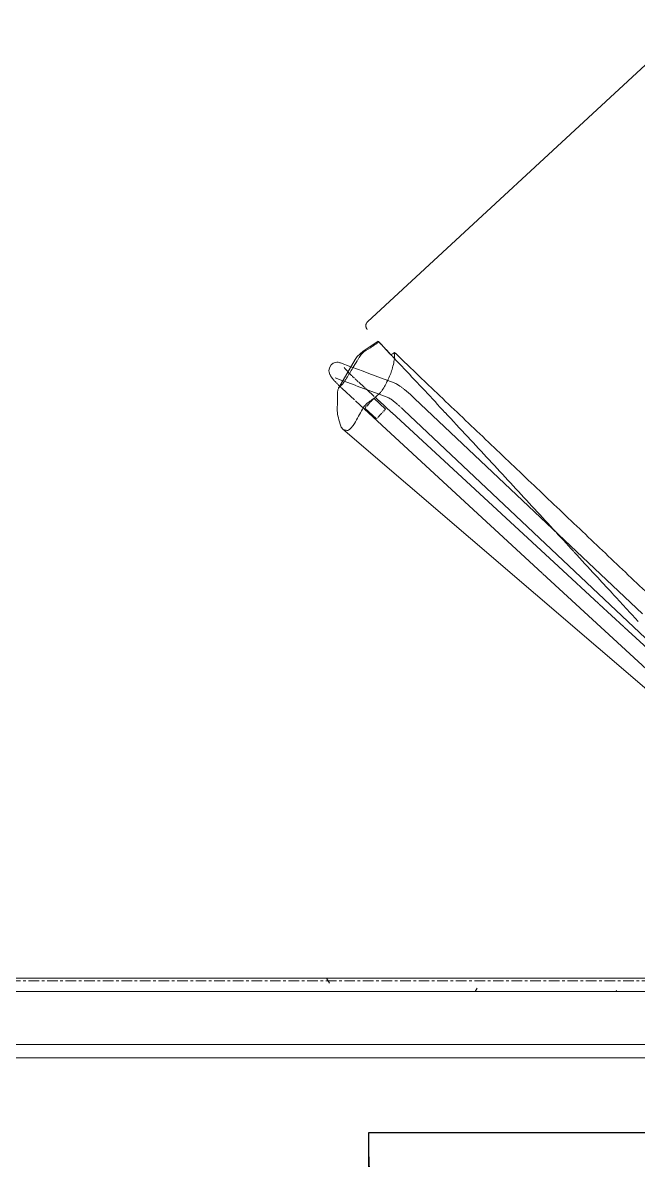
# Model space of a CAD drawing. Header units: inches. Extents: x -610 to 219, y 1022 to 1725.
# Drawn here: x -246.3 to -217.3, y 1257.6 to 1311.2 of the extents above; entities that cross this region are included whole.
import ezdxf

# ---------------------------------------------------------------- set-up
doc = ezdxf.new("R2010")
doc.units = ezdxf.units.IN
doc.header["$MEASUREMENT"] = 0
doc.linetypes.add('Grid Line 1_2_', pattern=[0.875, 0.5, -0.125, 0.125, -0.125])
for name, color, linetype, lineweight in [('A-DOOR', 31, 'Continuous', 18), ('A-DOOR-FRAM', 31, 'Continuous', 30), ('A-WALL', 113, 'Continuous', 18), ('A-WALL-PATT', 111, 'Continuous', 18), ('I-FURN', 30, 'Continuous', 9), ('I-WALL', 2, 'Continuous', 18), ('S-GRID', 1, 'Continuous', 9)]:
    doc.layers.add(name, color=color, linetype=linetype, lineweight=lineweight)
pattern_1 = [(0, (0, 0), (15.36, 3.84), [0.634, -10.886, 0.634, -10.886, -61.44]), (0, (0, 0), (15.36, 3.84), [-23.04, 0.634, -22.406, 0.634, -10.886, -26.88]), (0, (0, 0), (15.36, 3.84), [-57.6, 0.634, -7.046, 0.634, -18.566]), (120, (5.76, 1.92), (-11.005538, 11.38215), [0.634, -10.886, 0.634, -10.886, -61.44]), (120, (5.76, 1.92), (-11.005538, 11.38215), [-23.04, 0.634, -22.406, 0.634, -10.886, -26.88]), (120, (5.76, 1.92), (-11.005538, 11.38215), [-57.6, 0.634, -7.046, 0.634, -18.566]), (240, (7.68, 9.6), (-4.354462, -15.22215), [0.634, -10.886, 0.634, -10.886, -61.44]), (240, (7.68, 9.6), (-4.354462, -15.22215), [-23.04, 0.634, -22.406, 0.634, -10.886, -26.88]), (240, (7.68, 9.6), (-4.354462, -15.22215), [-57.6, 0.634, -7.046, 0.634, -18.566])]

# ---------------------------------------------------------------- blocks, each defined once
blk = doc.blocks.new('HighTower_SelectRecliner - HighTower_SelectRecliner-V4-FIRST FLOOR POWER _ SIGNAL')
at = {"layer": 'I-FURN'}
for p, q in [((10.375, 15.905), (-10.375, 15.905)), ((-13.288, 15.007), (-13.112, 14.658)), ((-12.643, 15.069), (-12.644, 15.068)), ((-12.644, 15.068), (-12.644, 15.064)), ((-12.384, 14.88), (-12.619, 15.346)), ((-10.625, 14.886), (-11.471, 15.032)), ((-12.01, 14.997), (-13.495, 14.541)), ((-13.395, 14.555), (-13.393, 14.524)), ((-13.105, 14.645), (-12.833, 14.105)), ((-12.654, 14.864), (-12.654, 14.841)), ((-12.639, 14.498), (-12.638, 14.479)), ((-12.629, 14.372), (-12.638, 14.479)), ((-12.366, 14.844), (-12.384, 14.88)), ((-12.109, 14.335), (-12.362, 14.837)), ((-10.625, 14.745), (-10.625, 14.082)), ((-13.385, 14.42), (-13.323, 13.622)), ((-12.826, 14.091), (-12.788, 14.017)), ((-12.786, 14.013), (-12.314, 13.078)), ((-12.62, 14.259), (-12.626, 14.333)), ((-12.61, 14.128), (-12.619, 14.24)), ((-12.581, 13.753), (-12.607, 14.094)), ((-11.981, 14.083), (-12.107, 14.332)), ((-11.404, 12.939), (-11.979, 14.078)), ((-10.625, 14.082), (-10.625, 14.065)), ((-10.625, 14.065), (-10.625, 14.047)), ((-13.317, 13.553), (-12.898, 8.232)), ((-12.573, 13.659), (-12.578, 13.722)), ((-12.568, 13.589), (-12.571, 13.632)), ((-12.53, 13.109), (-12.568, 13.589)), ((-12.297, -7.463), (-14.661, 12.986)), ((-13.165, 12.259), (-13.224, 13.007)), ((-13.224, 13.007), (-13.165, 12.259)), ((-13.131, 13.014), (-13.195, 13.009)), ((-13.172, 13.011), (-13.132, 13.014)), ((-13.1, 13.016), (-13.048, 13.021)), ((-13.047, 13.021), (-13.099, 13.016)), ((-12.953, 13.028), (-13.041, 13.021)), ((-13.029, 13.022), (-12.953, 13.028)), ((-12.876, 13.034), (-12.947, 13.028)), ((-12.945, 13.029), (-12.876, 13.034)), ((-12.761, 13.043), (-12.85, 13.036)), ((-12.85, 13.036), (-12.797, 13.04)), ((-12.676, 13.05), (-12.756, 13.044)), ((-12.755, 13.044), (-12.724, 13.046)), ((-12.716, 13.047), (-12.675, 13.05)), ((-12.606, 13.055), (-12.672, 13.05)), ((-12.652, 13.052), (-12.605, 13.055)), ((-12.598, 13.056), (-12.54, 12.308)), ((-12.54, 12.308), (-12.598, 13.056)), ((-12.506, 12.811), (-12.525, 13.05)), ((-12.291, 13.033), (-12.073, 12.601)), ((-12.442, 11.999), (-12.506, 12.802)), ((-13.073, 12.266), (-13.11, 12.263)), ((-13.11, 12.263), (-13.072, 12.266)), ((-13.065, 12.267), (-12.995, 12.272)), ((-12.894, 12.28), (-13.047, 12.268)), ((-12.98, 12.274), (-12.894, 12.28)), ((-12.885, 12.281), (-12.796, 12.288)), ((-12.807, 12.287), (-12.885, 12.281)), ((-12.729, 12.293), (-12.758, 12.291)), ((-12.734, 12.293), (-12.702, 12.295)), ((-12.666, 12.298), (-12.617, 12.302)), ((-12.616, 12.302), (-12.657, 12.299)), ((-12.596, 12.304), (-12.547, 12.308)), ((-12.546, 12.308), (-12.593, 12.304)), ((-11.604, 1.342), (-12.442, 11.995)), ((-11.945, 11.699), (-10.788, -5.522)), ((-10.206, -2.984), (-11.196, 11.75)), ((-12.898, 8.231), (-12.378, 1.627)), ((-12.377, 1.603), (-11.664, -7.457)), ((-11.4, -1.244), (-11.603, 1.328)), ((-11.275, -2.835), (-11.398, -1.27)), ((-10.915, -7.404), (-11.273, -2.863))]:
    blk.add_line(p, q, dxfattribs=at)
at = {"layer": 'I-FURN', "flags": 128}
for points in [[(-13.01, 15.578), (-13.131, 15.549), (-13.221, 15.496), (-13.277, 15.44), (-13.312, 15.393), (-13.335, 15.353), (-13.349, 15.319), (-13.36, 15.29), (-13.368, 15.263), (-13.374, 15.239), (-13.379, 15.216), (-13.383, 15.194), (-13.387, 15.172), (-13.39, 15.15), (-13.392, 15.128), (-13.395, 15.105), (-13.397, 15.082), (-13.398, 15.059), (-13.4, 15.036), (-13.401, 15.011), (-13.402, 14.986), (-13.403, 14.961), (-13.403, 14.935), (-13.404, 14.909), (-13.404, 14.882), (-13.404, 14.854), (-13.404, 14.826), (-13.404, 14.797), (-13.403, 14.768), (-13.402, 14.739), (-13.402, 14.709), (-13.401, 14.679), (-13.399, 14.648), (-13.398, 14.617), (-13.396, 14.586)], [(-13.01, 15.578), (-12.887, 15.568), (-12.79, 15.529), (-12.725, 15.484), (-12.683, 15.442), (-12.655, 15.406), (-12.635, 15.375), (-12.62, 15.348), (-12.619, 15.346)], [(-10.625, 15.655), (-10.625, 15.665), (-10.624, 15.675), (-10.623, 15.685), (-10.622, 15.694), (-10.62, 15.704), (-10.618, 15.714), (-10.615, 15.724), (-10.612, 15.733), (-10.609, 15.743), (-10.605, 15.752), (-10.601, 15.761), (-10.597, 15.77), (-10.592, 15.779), (-10.587, 15.787), (-10.581, 15.796), (-10.576, 15.804), (-10.569, 15.812), (-10.563, 15.819), (-10.556, 15.827), (-10.549, 15.834), (-10.542, 15.841), (-10.534, 15.847), (-10.526, 15.854), (-10.518, 15.859), (-10.51, 15.865), (-10.502, 15.87), (-10.493, 15.875), (-10.484, 15.88), (-10.475, 15.884), (-10.466, 15.888), (-10.456, 15.891), (-10.447, 15.894), (-10.437, 15.897), (-10.427, 15.899), (-10.417, 15.901), (-10.408, 15.902), (-10.398, 15.904), (-10.388, 15.904), (-10.378, 15.905), (-10.375, 15.905)], [(-12.644, 15.064), (-12.645, 15.058), (-12.646, 15.049), (-12.647, 15.039), (-12.649, 15.027), (-12.65, 15.014), (-12.651, 14.999), (-12.651, 14.983), (-12.652, 14.966), (-12.653, 14.947), (-12.653, 14.928), (-12.654, 14.908), (-12.654, 14.886), (-12.654, 14.864)], [(-11.471, 15.032), (-11.847, 15.035), (-12.01, 14.997)], [(-13.393, 14.522), (-13.391, 14.492), (-13.388, 14.46), (-13.386, 14.429), (-13.385, 14.42)], [(-12.654, 14.841), (-12.654, 14.818), (-12.654, 14.794)], [(-12.654, 14.794), (-12.653, 14.769), (-12.652, 14.743), (-12.651, 14.717), (-12.65, 14.691), (-12.649, 14.664), (-12.648, 14.637)], [(-12.648, 14.637), (-12.646, 14.609), (-12.645, 14.582), (-12.643, 14.554), (-12.641, 14.526), (-12.639, 14.498)], [(-11.347, 14.965), (-11.224, 14.942), (-11.102, 14.919)], [(-14.633, 13.147), (-14.612, 13.195), (-14.591, 13.243)], [(-11.404, 12.939), (-11.391, 12.912), (-11.38, 12.885), (-11.37, 12.86), (-11.361, 12.834), (-11.353, 12.809), (-11.345, 12.783), (-11.337, 12.756), (-11.33, 12.729), (-11.323, 12.701), (-11.316, 12.672), (-11.31, 12.643), (-11.303, 12.612), (-11.297, 12.581), (-11.291, 12.549), (-11.285, 12.516), (-11.279, 12.482), (-11.273, 12.447), (-11.268, 12.411), (-11.262, 12.375), (-11.257, 12.338), (-11.251, 12.301), (-11.246, 12.262), (-11.241, 12.223), (-11.237, 12.184), (-11.232, 12.144), (-11.227, 12.104), (-11.223, 12.063), (-11.219, 12.022), (-11.215, 11.981), (-11.211, 11.94), (-11.208, 11.898), (-11.204, 11.856), (-11.201, 11.815), (-11.198, 11.773), (-11.196, 11.75)], [(-10.375, 13.2), (-10.332, 12.484), (-10.289, 11.768)], [(-12.075, 12.606), (-12.075, 12.604), (-12.073, 12.599), (-12.07, 12.591), (-12.067, 12.58), (-12.063, 12.567), (-12.059, 12.552), (-12.055, 12.535), (-12.05, 12.516), (-12.045, 12.495), (-12.041, 12.473), (-12.036, 12.449), (-12.031, 12.424), (-12.026, 12.398), (-12.021, 12.37), (-12.016, 12.341), (-12.011, 12.311), (-12.006, 12.28), (-12.002, 12.249), (-11.997, 12.216), (-11.992, 12.182), (-11.988, 12.148), (-11.983, 12.113), (-11.979, 12.077), (-11.975, 12.041), (-11.971, 12.004), (-11.967, 11.967), (-11.963, 11.93)], [(-11.96, 11.892), (-11.956, 11.854), (-11.954, 11.819)], [(-11.953, 11.816), (-11.95, 11.778), (-11.947, 11.74), (-11.945, 11.702), (-11.945, 11.699)]]:
    blk.add_lwpolyline(points, dxfattribs=at)
at = {"layer": 'I-FURN'}
for centre, major_axis, ratio, start_param, end_param in [((-20.215, 11.141), (9.972, 3.082), 0.082583, 6.061899, 6.066887), ((-12.343, 17.081), (-14.348, 2.052), 0.277704, 1.57322, 1.583763), ((17.477, 24.547), (32.349, 11.199), 0.214106, 3.219797, 3.228021)]:
    blk.add_ellipse(centre, major_axis=major_axis, ratio=ratio, start_param=start_param, end_param=end_param, dxfattribs=at)
for points in [[(-13.639, 14.447), (-13.597, 14.49), (-13.554, 14.52), (-13.51, 14.537)], [(-13.51, 14.537), (-13.505, 14.538), (-13.5, 14.54), (-13.495, 14.541)], [(-13.491, 14.543), (-13.453, 14.554), (-13.414, 14.555), (-13.374, 14.546)], [(-13.374, 14.546), (-13.367, 14.544), (-13.355, 14.543), (-13.338, 14.543)], [(-11.96, 14.897), (-11.913, 14.912), (-11.865, 14.926), (-11.817, 14.94)], [(-11.81, 14.942), (-11.735, 14.964), (-11.58, 14.99), (-11.423, 14.979), (-11.347, 14.965)], [(-10.66, 14.857), (-10.647, 14.856), (-10.635, 14.855), (-10.624, 14.854)], [(-10.625, 14.859), (-10.625, 14.878), (-10.625, 14.887), (-10.625, 14.885)], [(-10.625, 14.885), (-10.625, 14.884), (-10.625, 14.86), (-10.625, 14.795), (-10.625, 14.752)], [(-10.619, 14.854), (-10.621, 14.855), (-10.624, 14.857), (-10.625, 14.859), (-10.625, 14.859)], [(-10.621, 14.762), (-10.621, 14.793), (-10.62, 14.824), (-10.619, 14.854)], [(-10.621, 14.627), (-10.621, 14.665), (-10.621, 14.703), (-10.621, 14.741)], [(-10.618, 14.04), (-10.619, 14.236), (-10.62, 14.431), (-10.621, 14.627)], [(-14.213, 13.854), (-14.118, 13.953), (-13.927, 14.15), (-13.735, 14.348), (-13.639, 14.447)], [(-10.625, 14.047), (-10.625, 14.04), (-10.606, 14.025), (-10.53, 13.998), (-10.458, 13.982), (-10.42, 13.975)], [(-10.616, 13.807), (-10.616, 13.88), (-10.617, 13.953), (-10.617, 14.025)], [(-10.43, 13.968), (-10.456, 13.943), (-10.509, 13.892), (-10.563, 13.833), (-10.591, 13.803)], [(-10.42, 13.975), (-10.42, 13.963), (-10.418, 13.94), (-10.417, 13.916), (-10.416, 13.905)], [(-14.591, 13.243), (-14.532, 13.377), (-14.41, 13.613), (-14.28, 13.785), (-14.213, 13.854)], [(-11.047, 13.476), (-11.121, 13.432), (-11.282, 13.346), (-11.467, 13.267), (-11.566, 13.23)], [(-10.591, 13.803), (-10.645, 13.753), (-10.774, 13.648), (-10.949, 13.535), (-11.047, 13.476)], [(-10.416, 13.905), (-10.41, 13.787), (-10.396, 13.552), (-10.382, 13.318), (-10.375, 13.2)], [(-14.585, 12.841), (-14.627, 12.881), (-14.677, 12.971), (-14.659, 13.084), (-14.633, 13.147)], [(-13.339, 13.051), (-13.463, 13.01), (-13.712, 12.929), (-13.96, 12.85), (-14.083, 12.811)], [(-12.878, 13.092), (-12.955, 13.103), (-13.112, 13.107), (-13.266, 13.075), (-13.339, 13.051)], [(-12.059, 13.072), (-12.098, 13.062), (-12.186, 13.047), (-12.351, 13.04), (-12.535, 13.048), (-12.662, 13.061), (-12.727, 13.071)], [(-11.566, 13.23), (-11.639, 13.2), (-11.793, 13.145), (-11.967, 13.095), (-12.059, 13.072)], [(-10.607, -2.227), (-10.606, -1.919), (-10.605, -1.611), (-10.604, -1.303)], [(-10.609, -3.115), (-10.609, -2.926), (-10.608, -2.737), (-10.608, -2.547)], [(-10.608, -2.547), (-10.607, -2.441), (-10.607, -2.335), (-10.607, -2.229)]]:
    blk.add_open_spline(points, degree=3, dxfattribs=at)
for points, knots in [([(-13.323, 14.544), (-13.318, 14.544), (-13.305, 14.545), (-13.281, 14.548), (-13.238, 14.553), (-13.191, 14.56), (-13.142, 14.569), (-13.101, 14.576), (-13.046, 14.588), (-12.975, 14.604), (-12.925, 14.616), (-12.899, 14.623)], [-0.7456087, -0.7456087, -0.7456087, -0.7456087, -0.7, -0.625, -0.55, -0.4, -0.35, -0.3, -0.2, -0.1, 0, 0, 0, 0]), ([(-12.899, 14.623), (-12.717, 14.676), (-12.412, 14.765), (-12.107, 14.855), (-11.983, 14.891)], [-1, -1, -1, -1, -0.5, -0.1588835, -0.1588835, -0.1588835, -0.1588835]), ([(-11.102, 14.919), (-11.042, 14.908), (-10.926, 14.888), (-10.783, 14.868), (-10.71, 14.861), (-10.685, 14.859)], [-1, -1, -1, -1, -0.7, -0.4, -0.2, -0.2, -0.2, -0.2]), ([(-10.594, 10.297), (-10.595, 10.757), (-10.601, 11.92), (-10.61, 13.081), (-10.615, 13.783)], [0.7905233, 0.7905233, 0.7905233, 0.7905233, 0.8571429, 0.9591545, 0.9591545, 0.9591545, 0.9591545]), ([(-14.083, 12.811), (-14.12, 12.801), (-14.173, 12.789), (-14.238, 12.777), (-14.284, 12.77), (-14.327, 12.765), (-14.38, 12.76), (-14.445, 12.759), (-14.508, 12.768), (-14.535, 12.783), (-14.544, 12.792)], [-1, -1, -1, -1, -0.85, -0.775, -0.7, -0.625, -0.55, -0.4, -0.2, 0, 0, 0, 0]), ([(-10.289, 11.768), (-10.227, 10.781), (-10.104, 8.807), (-9.916, 5.846), (-9.727, 2.885), (-9.537, -0.076), (-9.397, -2.248), (-9.32, -3.432), (-9.307, -3.63)], [0, 0, 0, 0, 0.1428571, 0.2857143, 0.4285714, 0.5714286, 0.7142857, 0.7428954, 0.7428954, 0.7428954, 0.7428954]), ([(-10.596, 1.364), (-10.595, 1.844), (-10.591, 3.31), (-10.587, 5.762), (-10.588, 8.257), (-10.592, 9.767), (-10.593, 10.29)], [0.3590811, 0.3590811, 0.3590811, 0.3590811, 0.4285714, 0.5714286, 0.7142857, 0.7901555, 0.7901555, 0.7901555, 0.7901555]), ([(-10.604, -1.303), (-10.603, -0.921), (-10.6, -0.042), (-10.598, 0.838), (-10.596, 1.334)], [0.2303235, 0.2303235, 0.2303235, 0.2303235, 0.2857143, 0.357647, 0.357647, 0.357647, 0.357647])]:
    blk.add_open_spline(points, degree=3, knots=knots, dxfattribs=at)
blk = doc.blocks.new('Single Flush - OTJ_SOLIDFLUSH_ALUM-4815211-FIRST FLOOR POWER _ SIGNAL')
at = {"layer": 'A-DOOR', "lineweight": 30}
for p, q in [((16.15625, 38.5), (16.15625, 2.6875)), ((17.90625, 38.5), (16.15625, 38.5)), ((17.90625, 2.6875), (17.90625, 38.5)), ((16.15625, 2.6875), (17.90625, 2.6875))]:
    blk.add_line(p, q, dxfattribs=at)
at = {"layer": 'A-DOOR', "lineweight": 9}
blk.add_arc((17.90625, 2.6875), 35.8125, 90, 180.5, dxfattribs=at)
at = {"layer": 'A-DOOR-FRAM'}
for p, q in [((-20, -3.0625), (-20, 2.6875)), ((-20, 2.6875), (-18, 2.6875)), ((-18, -3.0625), (-18, 2.6875)), ((18.000004, -3.0625), (18.000004, 2.6875)), ((18.000004, 2.6875), (20.000004, 2.6875)), ((20.000004, -3.0625), (20.000004, 2.6875)), ((-20, -3.0625), (-18, -3.0625)), ((18.000004, -3.0625), (20.000004, -3.0625))]:
    blk.add_line(p, q, dxfattribs=at)

msp = doc.modelspace()

# ---------------------------------------------------------------- hatches: boundary and pattern name
at = {"layer": 'A-WALL-PATT', "lineweight": 9}
h = msp.add_hatch(dxfattribs=at)
h.set_pattern_fill('FP_1', color=256, style=0, pattern_type=2)
h.set_pattern_definition(pattern_1)
h.paths.add_polyline_path([(-194.156, 1265.536), (-194.156, 1266.161), (-296.781, 1266.161), (-296.781, 1265.536), (-201.33, 1265.536)], flags=0)
h = msp.add_hatch(dxfattribs=at)
h.set_pattern_fill('FP_1', color=256, style=0, pattern_type=2)
h.set_pattern_definition(pattern_1)
h.paths.add_polyline_path([(-194.156, 1262.411), (-194.156, 1263.036), (-296.781, 1263.036), (-296.781, 1262.411), (-201.33, 1262.411)], flags=0)

# ---------------------------------------------------------------- linework, layer by layer
at = {"layer": 'A-WALL'}
for p, q in [((-297.531, 1265.536), (-193.531, 1265.536)), ((-297.531, 1263.036), (-193.531, 1263.036))]:
    msp.add_line(p, q, dxfattribs=at)
at = {"layer": 'I-WALL'}
for p, q in [((-194.156, 1266.161), (-296.781, 1266.161)), ((-296.781, 1262.411), (-194.156, 1262.411))]:
    msp.add_line(p, q, dxfattribs=at)
at = {"layer": 'S-GRID', "linetype": 'Grid Line 1_2_'}
msp.add_line((-609.988, 1266.036), (207.322, 1266.036), dxfattribs=at)

# ---------------------------------------------------------------- block references
at = {"layer": 'A-DOOR', "rotation": 89.99999999999991}
msp.add_blockref('Single Flush - OTJ_SOLIDFLUSH_ALUM-4815211-FIRST FLOOR POWER _ SIGNAL', (-191.469, 1240.975), dxfattribs=at)
at = {"layer": 'I-FURN', "rotation": 42.77815468135797}
msp.add_blockref('HighTower_SelectRecliner - HighTower_SelectRecliner-V4-FIRST FLOOR POWER _ SIGNAL', (-211.606, 1292.456), dxfattribs=at)

doc.saveas('drawing.dxf')
